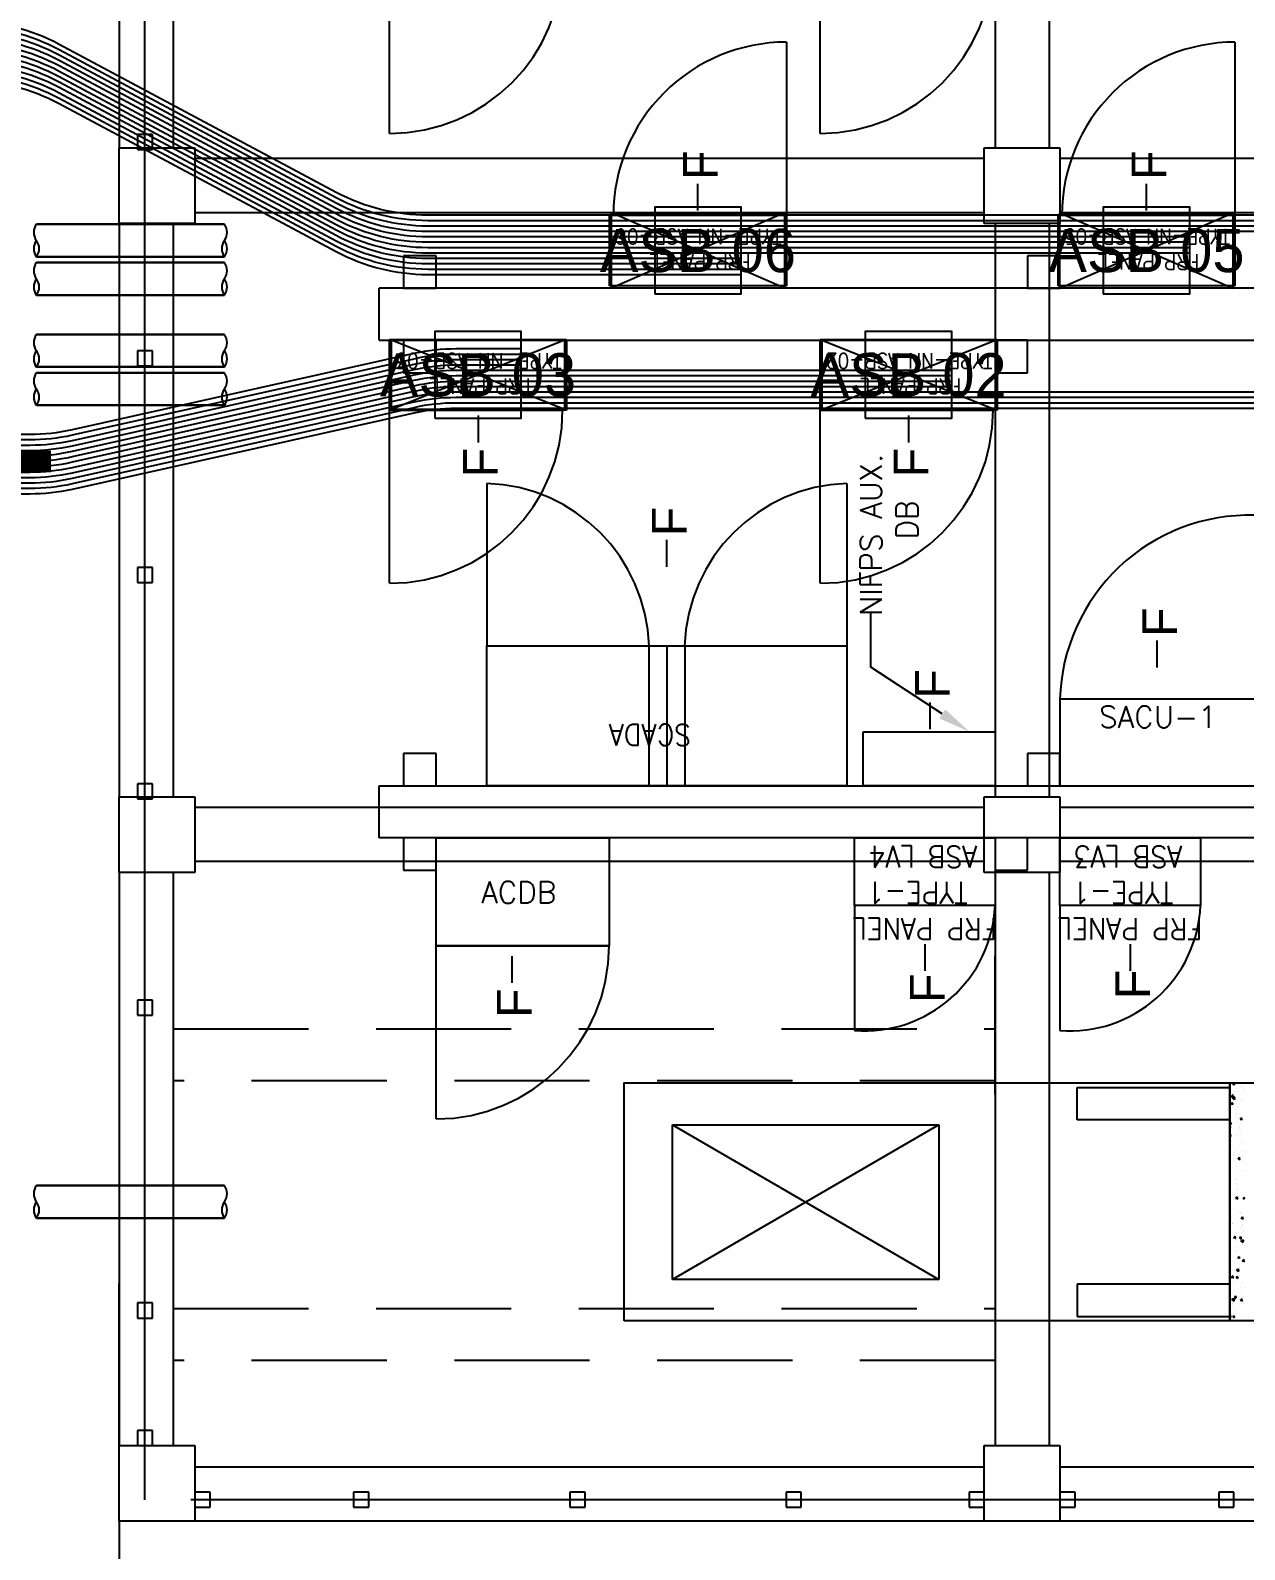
# Model space of a CAD drawing. Header units: metres. Extents: x 529292 to 530070, y 2675479 to 2675799.
# Drawn here: x 529766.67 to 529772.29, y 2675558.12 to 2675565.15 of the extents above; entities that cross this region are included whole.
import ezdxf
from ezdxf.enums import TextEntityAlignment as Align

# ---------------------------------------------------------------- set-up
doc = ezdxf.new("R2010")
doc.units = ezdxf.units.M
for name, pattern in [('DASHED', [0.75, 0.5, -0.25]), ('DASHED2', [0.375, 0.25, -0.125]), ('HIDDEN', [0.375, 0.25, -0.125]), ('PHANTOM', [63.5, 31.75, -6.35, 6.35, -6.35, 6.35, -6.35])]:
    doc.linetypes.add(name, pattern=pattern)
for name, color, linetype in [('1', 5, 'Continuous'), ('Excavation', 7, 'Continuous'), ('IDT', 7, 'Continuous'), ('LT Cable(AG) INV to LT Panel BL-09', 2, 'Continuous')]:
    doc.layers.add(name, color=color, linetype=linetype)
doc.styles.add('Arial', font='arial.ttf')
doc.styles.add('RomanS', font='romans.shx')
doc.styles.get("Standard").update_dxf_attribs({"font": 'Adani Regular.ttf'})
doc.linetypes.add('FOUNDATION LAYOUT$0$FENCELINE1', pattern='A,6.35,-2.54,[133,ltypeshp.shx,S=2.54,R=0,X=-2.54,Y=0],-2.54,25.4', length=36.83)

# ---------------------------------------------------------------- blocks, each defined once
blk = doc.blocks.new('ASB')
at = {"layer": '1', "color": 5}
blk.add_lwpolyline([(-0.2, -0.2), (0.2, -0.2), (0.2, 0.2), (-0.2, 0.2)], close=True, dxfattribs=at)
at = {"layer": '1', "color": 7}
blk.add_attdef('ID', text='', height=0.2, dxfattribs=at).set_placement((0, 0), align=Align.MIDDLE_CENTER)
blk = doc.blocks.new('IDT')
at = {"layer": 'IDT', "color": 8}
for p, q in [((25.902, 18.4101), (29.552, 18.4101)), ((29.552, 18.0601), (29.552, 18.4101)), ((29.552, 18.4101), (29.902, 18.4101)), ((29.902, 18.4101), (29.902, 18.0601)), ((29.902, 18.4101), (33.552, 18.4101)), ((33.552, 18.0601), (33.552, 18.4101)), ((33.552, 18.4101), (33.902, 18.4101)), ((33.902, 18.4101), (33.902, 18.0601)), ((28.7481, 18.3453), (28.7481, 18.2753)), ((28.8181, 18.3453), (28.7481, 18.3453)), ((28.8181, 18.2753), (28.8181, 18.3453)), ((29.4822, 18.3453), (29.4822, 18.2753)), ((29.5522, 18.3453), (29.4822, 18.3453)), ((29.5522, 18.2753), (29.5522, 18.3453)), ((29.902, 18.3453), (29.902, 18.2753)), ((29.972, 18.3453), (29.902, 18.3453)), ((29.972, 18.2753), (29.972, 18.3453)), ((30.7481, 18.3453), (30.7481, 18.2753)), ((30.8181, 18.3453), (30.7481, 18.3453)), ((30.8181, 18.2753), (30.8181, 18.3453)), ((31.7481, 18.3453), (31.7481, 18.2753)), ((31.8181, 18.3453), (31.7481, 18.3453)), ((31.8181, 18.2753), (31.8181, 18.3453)), ((32.7481, 18.3453), (32.7481, 18.2753)), ((32.8181, 18.3453), (32.7481, 18.3453)), ((32.8181, 18.2753), (32.8181, 18.3453)), ((33.482, 18.3453), (33.482, 18.2753)), ((33.552, 18.3453), (33.482, 18.3453)), ((33.552, 18.2753), (33.552, 18.3453)), ((28.7481, 18.2753), (28.8181, 18.2753)), ((29.4822, 18.2753), (29.5522, 18.2753)), ((29.902, 18.2753), (29.972, 18.2753)), ((30.7481, 18.2753), (30.8181, 18.2753)), ((31.7481, 18.2753), (31.8181, 18.2753)), ((32.7481, 18.2753), (32.8181, 18.2753)), ((33.482, 18.2753), (33.552, 18.2753)), ((25.902, 18.1601), (29.552, 18.1601)), ((29.902, 18.1601), (33.552, 18.1601)), ((29.902, 18.0601), (29.552, 18.0601)), ((29.602, 15.4101), (29.602, 18.0601)), ((29.852, 15.4101), (29.852, 18.0601)), ((33.902, 18.0601), (33.552, 18.0601)), ((33.652, 15.4101), (33.652, 18.0601)), ((33.7481, 18.0601), (33.7481, 17.9901)), ((33.8181, 18.0601), (33.7481, 18.0601)), ((33.8181, 17.9901), (33.8181, 18.0601)), ((33.902, 15.4101), (33.902, 18.0601)), ((33.7481, 17.9901), (33.8181, 17.9901)), ((27.267, 17.4829), (28.767, 17.4829)), ((28.767, 17.4829), (28.767, 16.3829)), ((33.7481, 17.4703), (33.7481, 17.4003)), ((33.8181, 17.4703), (33.7481, 17.4703)), ((33.8181, 17.4003), (33.8181, 17.4703)), ((33.7481, 17.4003), (33.8181, 17.4003)), ((30.1117, 16.5771), (30.1117, 17.2916)), ((30.1117, 17.2916), (31.3439, 17.2916)), ((31.3439, 16.5771), (30.1117, 17.2916)), ((30.1117, 16.5771), (31.3439, 17.2916)), ((31.3439, 17.2916), (31.3439, 16.5771)), ((31.3439, 16.5771), (30.1117, 16.5771)), ((28.767, 16.3829), (27.267, 16.3829)), ((29.852, 16.4349), (29.852, 15.7954)), ((33.652, 16.1329), (33.652, 16.1329)), ((33.7481, 16.0703), (33.7481, 16.0003)), ((33.8181, 16.0703), (33.7481, 16.0703)), ((33.8181, 16.0003), (33.8181, 16.0703)), ((33.7481, 16.0003), (33.8181, 16.0003)), ((29.552, 15.0601), (29.552, 15.4101)), ((29.552, 15.4101), (29.902, 15.4101)), ((29.702, 15.3997), (29.702, 15.2497)), ((29.852, 15.3997), (29.702, 15.3997)), ((29.852, 15.2497), (29.852, 15.3997)), ((29.902, 15.4101), (29.902, 15.0601)), ((32.4369, 15.3997), (32.4369, 15.2497)), ((32.5869, 15.3997), (32.4369, 15.3997)), ((32.5869, 15.2497), (32.5869, 15.3997)), ((33.552, 15.0601), (33.552, 15.4101)), ((33.552, 15.4101), (33.902, 15.4101)), ((33.902, 15.4101), (33.902, 15.0601)), ((25.902, 15.3601), (29.552, 15.3601)), ((29.902, 15.3601), (33.552, 15.3601)), ((26.802, 15.2497), (32.6992, 15.2497)), ((29.702, 15.2497), (29.852, 15.2497)), ((32.4369, 15.2497), (32.5869, 15.2497)), ((32.6992, 15.2497), (32.6992, 15.0097)), ((25.902, 15.1101), (29.552, 15.1101)), ((29.902, 15.1101), (33.552, 15.1101)), ((29.902, 15.0601), (29.552, 15.0601)), ((29.602, 12.4101), (29.602, 15.0601)), ((29.852, 12.4101), (29.852, 15.0601)), ((33.902, 15.0601), (33.552, 15.0601)), ((33.652, 12.4101), (33.652, 15.0601)), ((33.7481, 15.0703), (33.7481, 15.0003)), ((33.8181, 15.0703), (33.7481, 15.0703)), ((33.8181, 15.0003), (33.8181, 15.0703)), ((33.902, 12.4101), (33.902, 15.0601)), ((32.6992, 15.0097), (26.802, 15.0097)), ((29.552, 15.0097), (29.552, 14.8597)), ((29.702, 15.0097), (29.552, 15.0097)), ((29.702, 14.8597), (29.702, 15.0097)), ((31.2873, 14.3618), (31.2873, 15.0097)), ((31.3698, 14.3618), (31.3698, 15.0097)), ((31.4523, 14.3618), (31.4523, 15.0097)), ((32.4369, 15.0097), (32.4369, 14.8597)), ((32.5869, 15.0097), (32.4369, 15.0097)), ((32.5869, 14.8597), (32.5869, 15.0097)), ((33.7481, 15.0003), (33.8181, 15.0003)), ((29.552, 14.8597), (29.702, 14.8597)), ((32.4369, 14.8597), (32.5869, 14.8597)), ((33.7481, 14.0703), (33.7481, 14.0003)), ((33.8181, 14.0703), (33.7481, 14.0703)), ((33.8181, 14.0003), (33.8181, 14.0703)), ((33.7481, 14.0003), (33.8181, 14.0003)), ((29.843, 13.2732), (30.661, 13.2732)), ((29.843, 12.9462), (29.843, 13.2732)), ((29.852, 12.9497), (29.852, 13.2697)), ((29.852, 13.2697), (30.652, 13.2697)), ((30.652, 13.2697), (29.852, 12.9497)), ((30.652, 12.9497), (29.852, 13.2697)), ((30.652, 13.2697), (30.652, 12.9497)), ((30.661, 13.2732), (30.661, 12.9462)), ((31.8339, 13.2732), (32.6519, 13.2732)), ((31.8339, 12.9462), (31.8339, 13.2732)), ((31.8429, 12.9497), (31.8429, 13.2697)), ((31.8429, 13.2697), (32.6429, 13.2697)), ((31.8429, 12.9497), (32.6429, 13.2697)), ((31.8429, 13.2697), (32.6429, 12.9497)), ((32.6429, 13.2697), (32.6429, 12.9497)), ((32.6519, 13.2732), (32.6519, 12.9462)), ((29.702, 13.0997), (29.702, 12.9497)), ((29.852, 13.0997), (29.702, 13.0997)), ((29.852, 12.9497), (29.852, 13.0997)), ((32.4369, 13.0997), (32.4369, 12.9497)), ((32.5869, 13.0997), (32.4369, 13.0997)), ((32.5869, 12.9497), (32.5869, 13.0997)), ((33.7481, 13.0685), (33.7481, 12.9985)), ((33.8181, 13.0685), (33.7481, 13.0685)), ((33.8181, 12.9985), (33.8181, 13.0685)), ((33.7481, 12.9985), (33.8181, 12.9985)), ((32.6992, 12.9497), (26.802, 12.9497)), ((29.702, 12.9497), (29.852, 12.9497)), ((30.661, 12.9462), (29.843, 12.9462)), ((30.652, 12.9497), (29.852, 12.9497)), ((32.6519, 12.9462), (31.8339, 12.9462)), ((32.6429, 12.9497), (31.8429, 12.9497)), ((32.4369, 12.9497), (32.5869, 12.9497)), ((32.6993, 12.9497), (32.6993, 12.7097)), ((26.802, 12.7097), (32.6992, 12.7097)), ((28.743, 12.6984), (29.561, 12.6984)), ((28.743, 12.3714), (28.743, 12.6984)), ((28.752, 12.3601), (28.752, 12.7097)), ((28.752, 12.7097), (29.552, 12.7097)), ((29.552, 12.7097), (28.752, 12.3601)), ((29.552, 12.3601), (28.752, 12.7097)), ((29.552, 12.7097), (29.552, 12.3601)), ((29.552, 12.7097), (29.552, 12.5597)), ((29.702, 12.7097), (29.552, 12.7097)), ((29.561, 12.6984), (29.561, 12.3714)), ((29.702, 12.5597), (29.702, 12.7097)), ((30.817, 12.6984), (31.635, 12.6984)), ((30.817, 12.3714), (30.817, 12.6984)), ((30.826, 12.3601), (30.826, 12.7097)), ((30.826, 12.7097), (31.626, 12.7097)), ((30.826, 12.3601), (31.626, 12.7097)), ((30.826, 12.7097), (31.626, 12.3601)), ((31.626, 12.7097), (31.626, 12.3601)), ((31.635, 12.6984), (31.635, 12.3714)), ((32.4369, 12.7097), (32.4369, 12.5597)), ((32.5869, 12.7097), (32.4369, 12.7097)), ((32.5869, 12.5597), (32.5869, 12.7097)), ((29.552, 12.5597), (29.702, 12.5597)), ((32.4369, 12.5597), (32.5869, 12.5597)), ((29.561, 12.3714), (28.743, 12.3714)), ((29.552, 12.0601), (29.552, 12.4101)), ((29.552, 12.4101), (29.902, 12.4101)), ((29.902, 12.4101), (29.902, 12.0601)), ((31.635, 12.3714), (30.817, 12.3714)), ((33.552, 12.0601), (33.552, 12.4101)), ((33.552, 12.4101), (33.902, 12.4101)), ((33.902, 12.4101), (33.902, 12.0601)), ((25.902, 12.3601), (29.552, 12.3601)), ((29.552, 12.3601), (28.752, 12.3601)), ((29.902, 12.3601), (33.552, 12.3601)), ((31.626, 12.3601), (30.826, 12.3601)), ((25.902, 12.1101), (29.552, 12.1101)), ((29.902, 12.1101), (33.552, 12.1101)), ((29.902, 12.0601), (29.552, 12.0601)), ((29.602, 9.4101), (29.602, 12.0601)), ((29.852, 9.4101), (29.852, 12.0601)), ((33.902, 12.0601), (33.552, 12.0601)), ((33.652, 9.4101), (33.652, 12.0601)), ((33.7481, 12.0685), (33.7481, 11.9985)), ((33.8181, 12.0685), (33.7481, 12.0685)), ((33.8181, 11.9985), (33.8181, 12.0685)), ((33.902, 9.4101), (33.902, 12.0601)), ((33.7481, 11.9985), (33.8181, 11.9985))]:
    blk.add_line(p, q, dxfattribs=at)
at = {"layer": 'IDT', "color": 8, "linetype": 'DASHED2', "ltscale": 5}
for p, q in [((32.802, 18.4101), (33.902, 18.4101)), ((33.902, 18.4101), (33.902, 17.3101))]:
    blk.add_line(p, q, dxfattribs=at)
at = {"layer": 'IDT', "color": 8, "linetype": 'PHANTOM', "ltscale": 0.25}
for p, q in [((25.6331, 18.3103), (33.7831, 18.3103)), ((33.7831, 18.3103), (33.7831, 9.1603))]:
    blk.add_line(p, q, dxfattribs=at)
at = {"layer": 'IDT', "color": 8, "linetype": 'HIDDEN', "ltscale": 2.5}
for p, q in [((29.852, 17.6665), (33.652, 17.6665)), ((33.652, 17.4265), (29.852, 17.4265)), ((29.852, 16.3729), (33.652, 16.3729)), ((33.652, 16.1329), (29.852, 16.1329))]:
    blk.add_line(p, q, dxfattribs=at)
at = {"layer": 'IDT', "color": 8, "linetype": 'Continuous'}
for p, q in [((28.7028, 17.435), (28.7028, 17.435)), ((28.7046, 17.467), (28.7046, 17.467)), ((28.7388, 17.4334), (28.7388, 17.4334)), ((28.7423, 17.4815), (28.7423, 17.4815)), ((28.7461, 17.469), (28.7454, 17.4614)), ((28.7454, 17.4616), (28.7533, 17.463)), ((28.7461, 17.469), (28.7534, 17.4629)), ((28.7465, 17.4497), (28.7465, 17.4497)), ((28.755, 17.4827), (28.755, 17.4827)), ((28.759, 17.4541), (28.759, 17.4541)), ((28.7641, 17.4682), (28.7599, 17.4619)), ((28.7599, 17.4619), (28.767, 17.4595)), ((28.7642, 17.4682), (28.767, 17.4608)), ((28.7017, 17.3992), (28.7017, 17.3992)), ((28.7046, 17.3708), (28.7046, 17.3708)), ((28.713, 17.3924), (28.7088, 17.3861)), ((28.7088, 17.3861), (28.7164, 17.3835)), ((28.7131, 17.3924), (28.7165, 17.3835)), ((28.7133, 17.3548), (28.7133, 17.3548)), ((28.7381, 17.3779), (28.7374, 17.3703)), ((28.7374, 17.3705), (28.7454, 17.3719)), ((28.7381, 17.3779), (28.7454, 17.3718)), ((28.7454, 17.3815), (28.7575, 17.3829)), ((28.7472, 17.3928), (28.7455, 17.3815)), ((28.7469, 17.3692), (28.7469, 17.3692)), ((28.7472, 17.3928), (28.7575, 17.3829)), ((28.7521, 17.4149), (28.7521, 17.4149)), ((28.7528, 17.4016), (28.7528, 17.4016)), ((28.7663, 17.3739), (28.7663, 17.3739)), ((28.6989, 17.3314), (28.6989, 17.3314)), ((28.7087, 17.3112), (28.7087, 17.3112)), ((28.7141, 17.3048), (28.7141, 17.3048)), ((28.7175, 17.323), (28.7175, 17.323)), ((28.7294, 17.2794), (28.7374, 17.2808)), ((28.7301, 17.2868), (28.7295, 17.2792)), ((28.7301, 17.2868), (28.7374, 17.2807)), ((28.7464, 17.2793), (28.7464, 17.2793)), ((28.7492, 17.3471), (28.7492, 17.3471)), ((28.754, 17.2857), (28.7497, 17.2794)), ((28.7497, 17.2794), (28.7574, 17.2768)), ((28.754, 17.2857), (28.7574, 17.2768)), ((28.7564, 17.3032), (28.7564, 17.3032)), ((28.7634, 17.3214), (28.7634, 17.3214)), ((28.7634, 17.3061), (28.7634, 17.3061)), ((28.7028, 17.2099), (28.6986, 17.2036)), ((28.7029, 17.2099), (28.7063, 17.201)), ((28.7214, 17.2371), (28.7214, 17.2371)), ((28.7231, 17.2396), (28.7231, 17.2396)), ((28.7238, 17.2749), (28.7238, 17.2749)), ((28.7244, 17.246), (28.7365, 17.2474)), ((28.7262, 17.2573), (28.7245, 17.246)), ((28.7262, 17.2572), (28.7365, 17.2473)), ((28.7435, 17.2115), (28.7435, 17.2115)), ((28.7606, 17.2383), (28.7606, 17.2383)), ((28.7653, 17.238), (28.7653, 17.238)), ((28.6986, 17.2036), (28.7063, 17.201)), ((28.7222, 17.1957), (28.7215, 17.1881)), ((28.7215, 17.1883), (28.7294, 17.1898)), ((28.7222, 17.1957), (28.7295, 17.1896)), ((28.7312, 17.1754), (28.7312, 17.1754)), ((28.7341, 17.1631), (28.7341, 17.1631)), ((28.7344, 17.1947), (28.7344, 17.1947)), ((28.7386, 17.1629), (28.7386, 17.1629)), ((28.7407, 17.1438), (28.7407, 17.1438)), ((28.7577, 17.1705), (28.7577, 17.1705)), ((28.6984, 17.111), (28.6984, 17.111)), ((28.7052, 17.1217), (28.7034, 17.1104)), ((28.7034, 17.1104), (28.7155, 17.1118)), ((28.7051, 17.1217), (28.7155, 17.1118)), ((28.7054, 17.068), (28.7054, 17.068)), ((28.7062, 17.1326), (28.7062, 17.1326)), ((28.7142, 17.1046), (28.7135, 17.097)), ((28.7135, 17.0972), (28.7215, 17.0987)), ((28.7142, 17.1046), (28.7215, 17.0985)), ((28.7378, 17.076), (28.7378, 17.076)), ((28.7438, 17.1032), (28.7395, 17.0969)), ((28.7395, 17.0969), (28.7472, 17.0943)), ((28.7407, 17.1095), (28.7407, 17.1095)), ((28.7439, 17.1032), (28.7473, 17.0943)), ((28.7449, 17.1148), (28.7449, 17.1148)), ((28.7468, 17.089), (28.7468, 17.089)), ((28.7548, 17.1027), (28.7548, 17.1027)), ((28.7062, 17.0135), (28.7055, 17.006)), ((28.7055, 17.0061), (28.7135, 17.0076)), ((28.7062, 17.0135), (28.7135, 17.0074)), ((28.7074, 17.0458), (28.7074, 17.0458)), ((28.7096, 17.0362), (28.7096, 17.0362)), ((28.7189, 17.0586), (28.7189, 17.0586)), ((28.7349, 17.0082), (28.7349, 17.0082)), ((28.7497, 17.0443), (28.7497, 17.0443)), ((28.752, 17.0349), (28.752, 17.0349)), ((28.7555, 17.0346), (28.7555, 17.0346)), ((28.7595, 17.0149), (28.7595, 17.0149)), ((28.7597, 17.0028), (28.7597, 17.0028)), ((28.7155, 16.9817), (28.7155, 16.9817)), ((28.7159, 16.9881), (28.7159, 16.9881)), ((28.7316, 16.9845), (28.7316, 16.9845)), ((28.7321, 16.9404), (28.7321, 16.9404)), ((28.7491, 16.9671), (28.7491, 16.9671)), ((28.7578, 16.9801), (28.7578, 16.9801)), ((28.766, 16.9547), (28.766, 16.9547)), ((28.6976, 16.915), (28.7055, 16.9165)), ((28.6982, 16.9225), (28.7055, 16.9163)), ((28.6999, 16.8619), (28.6999, 16.8619)), ((28.725, 16.9157), (28.725, 16.9157)), ((28.7265, 16.9079), (28.7265, 16.9079)), ((28.7292, 16.8726), (28.7292, 16.8726)), ((28.7336, 16.9207), (28.7294, 16.9144)), ((28.7294, 16.9144), (28.737, 16.9118)), ((28.7306, 16.8761), (28.7306, 16.8761)), ((28.7337, 16.9207), (28.7371, 16.9118)), ((28.7443, 16.9104), (28.7443, 16.9104)), ((28.7463, 16.8993), (28.7463, 16.8993)), ((28.6998, 16.7879), (28.6998, 16.7879)), ((28.7126, 16.7879), (28.7126, 16.7879)), ((28.7263, 16.8048), (28.7263, 16.8048)), ((28.734, 16.8505), (28.734, 16.8505)), ((28.737, 16.828), (28.737, 16.828)), ((28.7434, 16.8316), (28.7434, 16.8316)), ((28.7571, 16.8364), (28.7571, 16.8364)), ((28.7016, 16.7494), (28.7016, 16.7494)), ((28.7094, 16.7219), (28.7094, 16.7219)), ((28.7235, 16.7382), (28.7192, 16.7318)), ((28.7192, 16.7318), (28.7269, 16.7293)), ((28.7235, 16.7381), (28.7269, 16.7292)), ((28.7235, 16.737), (28.7235, 16.737)), ((28.7405, 16.7638), (28.7405, 16.7638)), ((28.7421, 16.7863), (28.7421, 16.7863)), ((28.7475, 16.7478), (28.7475, 16.7478)), ((28.7516, 16.7204), (28.7516, 16.7204)), ((28.708, 16.7013), (28.708, 16.7013)), ((28.7183, 16.6567), (28.7183, 16.6567)), ((28.7206, 16.6692), (28.7206, 16.6692)), ((28.7253, 16.7138), (28.7253, 16.7138)), ((28.7377, 16.696), (28.7377, 16.696)), ((28.7517, 16.716), (28.7517, 16.716)), ((28.758, 16.6679), (28.758, 16.6679)), ((28.7606, 16.6552), (28.7606, 16.6552)), ((28.7177, 16.6014), (28.7177, 16.6014)), ((28.7185, 16.6211), (28.7185, 16.6211)), ((28.7227, 16.5893), (28.7227, 16.5893)), ((28.7264, 16.5926), (28.7264, 16.5926)), ((28.7348, 16.6282), (28.7348, 16.6282)), ((28.738, 16.6397), (28.738, 16.6397)), ((28.7644, 16.6315), (28.7602, 16.6251)), ((28.7602, 16.6251), (28.767, 16.6228)), ((28.764, 16.5851), (28.767, 16.5855)), ((28.7658, 16.5964), (28.7641, 16.5851)), ((28.7645, 16.6314), (28.767, 16.6248)), ((28.7658, 16.5964), (28.767, 16.5952)), ((28.7133, 16.5556), (28.709, 16.5493)), ((28.709, 16.5493), (28.7167, 16.5468)), ((28.7133, 16.5556), (28.7168, 16.5467)), ((28.7149, 16.5336), (28.7149, 16.5336)), ((28.729, 16.5412), (28.729, 16.5412)), ((28.7319, 16.5604), (28.7319, 16.5604)), ((28.7359, 16.5266), (28.7359, 16.5266)), ((28.7508, 16.5657), (28.7508, 16.5657)), ((28.7619, 16.5757), (28.7612, 16.5681)), ((28.7612, 16.5683), (28.767, 16.5693)), ((28.7619, 16.5757), (28.767, 16.5714)), ((28.7026, 16.4629), (28.7026, 16.4629)), ((28.712, 16.4658), (28.712, 16.4658)), ((28.7291, 16.4926), (28.7291, 16.4926)), ((28.7396, 16.461), (28.7396, 16.461)), ((28.743, 16.4496), (28.7551, 16.451)), ((28.7448, 16.4609), (28.7431, 16.4496)), ((28.7448, 16.4608), (28.7551, 16.4509)), ((28.7449, 16.4614), (28.7449, 16.4614)), ((28.7543, 16.4489), (28.75, 16.4426)), ((28.75, 16.4426), (28.7577, 16.44)), ((28.7532, 16.4772), (28.7612, 16.4786)), ((28.7539, 16.4846), (28.7533, 16.477)), ((28.7539, 16.4846), (28.7612, 16.4785)), ((28.7543, 16.4489), (28.7577, 16.44)), ((28.7635, 16.4916), (28.7635, 16.4916)), ((28.7, 16.4145), (28.7, 16.4145)), ((28.7004, 16.4228), (28.7004, 16.4228)), ((28.7091, 16.398), (28.7091, 16.398)), ((28.7107, 16.3988), (28.7107, 16.3988)), ((28.7262, 16.4248), (28.7262, 16.4248)), ((28.7438, 16.4292), (28.7438, 16.4292)), ((28.746, 16.3935), (28.7453, 16.3859)), ((28.7453, 16.3861), (28.7532, 16.3876)), ((28.746, 16.3935), (28.7533, 16.3874)), ((28.7501, 16.3811), (28.7501, 16.3811)), ((28.753, 16.3973), (28.753, 16.3973))]:
    blk.add_line(p, q, dxfattribs=at)
at = {"layer": 'IDT', "color": 7}
for p, q in [((29.4722, 17.4629), (28.767, 17.4629)), ((28.767, 17.4629), (28.767, 17.3133)), ((29.4722, 17.3133), (29.4722, 17.4629)), ((28.767, 17.3133), (29.4722, 17.3133)), ((28.767, 16.4038), (28.767, 16.5533)), ((28.767, 16.5533), (29.4722, 16.5533)), ((29.4722, 16.5533), (29.4722, 16.4038)), ((29.4722, 16.4038), (28.767, 16.4038)), ((32.0863, 15.8484), (32.0863, 15.9209)), ((29.227, 15.7932), (29.227, 15.8658)), ((30.177, 15.7932), (30.177, 15.8657)), ((32.0863, 15.7973), (32.0863, 15.8484)), ((29.227, 15.7421), (29.227, 15.7932)), ((30.177, 15.7421), (30.177, 15.7932)), ((31.6365, 15.7486), (32.4369, 15.7497)), ((31.6365, 15.2497), (31.6365, 15.7486)), ((32.4369, 15.7497), (32.4369, 15.2497)), ((28.902, 15.5637), (29.552, 15.5637)), ((28.902, 15.2497), (28.902, 15.5637)), ((29.552, 15.5637), (29.552, 15.2497)), ((29.852, 15.5637), (30.502, 15.5637)), ((29.852, 15.2497), (29.852, 15.5637)), ((30.502, 15.5637), (30.502, 15.2497)), ((29.552, 15.2497), (28.902, 15.2497)), ((30.502, 15.2497), (29.852, 15.2497)), ((32.4369, 15.2497), (31.6365, 15.2497)), ((29.552, 15.0097), (28.652, 15.0097)), ((29.552, 14.6097), (29.552, 15.0097)), ((29.852, 15.0097), (30.462, 15.0097)), ((29.852, 14.7597), (29.852, 15.0097)), ((30.462, 15.0097), (30.462, 14.7597)), ((30.5375, 15.0097), (32.202, 15.0097)), ((30.5375, 14.3618), (30.5375, 15.0097)), ((32.202, 15.0097), (32.202, 14.3618)), ((30.462, 14.7597), (29.852, 14.7597)), ((30.1529, 14.748), (30.1529, 14.6969)), ((30.1529, 14.6969), (30.1529, 14.6243)), ((28.652, 14.6097), (29.552, 14.6097)), ((29.102, 14.4621), (29.102, 14.4109)), ((29.102, 14.4109), (29.102, 14.3384)), ((32.202, 14.3618), (30.5375, 14.3618)), ((31.3698, 13.9969), (31.3698, 13.9457)), ((31.3698, 13.9457), (31.3698, 13.8732)), ((30.252, 13.3493), (30.252, 13.4218)), ((32.2429, 13.3493), (32.2429, 13.4218)), ((30.252, 13.2982), (30.252, 13.3493)), ((32.2429, 13.2982), (32.2429, 13.3493)), ((29.843, 13.2732), (30.661, 13.2732)), ((29.843, 12.9462), (29.843, 13.2732)), ((30.661, 13.2732), (30.661, 12.9462)), ((31.8339, 13.2732), (32.6519, 13.2732)), ((31.8339, 12.9462), (31.8339, 13.2732)), ((32.6519, 13.2732), (32.6519, 12.9462)), ((30.661, 12.9462), (29.843, 12.9462)), ((32.6519, 12.9462), (31.8339, 12.9462)), ((28.743, 12.6984), (29.561, 12.6984)), ((28.743, 12.3714), (28.743, 12.6984)), ((29.561, 12.6984), (29.561, 12.3714)), ((30.817, 12.6984), (31.635, 12.6984)), ((30.817, 12.3714), (30.817, 12.6984)), ((31.635, 12.6984), (31.635, 12.3714)), ((29.561, 12.3714), (28.743, 12.3714)), ((31.635, 12.3714), (30.817, 12.3714)), ((29.152, 12.3497), (29.152, 12.2985)), ((29.152, 12.2985), (29.152, 12.226)), ((31.226, 12.3497), (31.226, 12.2985)), ((31.226, 12.2985), (31.226, 12.226))]:
    blk.add_line(p, q, dxfattribs=at)
at = {"layer": 'IDT', "color": 124}
for p, q in [((34.2845, 17.0079), (33.4155, 17.0079)), ((33.4155, 17.0079), (34.2845, 17.0079)), ((33.4155, 16.8579), (34.2845, 16.8579)), ((34.2845, 16.8579), (33.4155, 16.8579)), ((34.2845, 13.2505), (33.4155, 13.2505)), ((33.4155, 13.2505), (34.2845, 13.2505)), ((33.4155, 13.1005), (34.2845, 13.1005)), ((34.2845, 13.1005), (33.4155, 13.1005)), ((34.2845, 13.0734), (33.4155, 13.0734)), ((33.4155, 13.0734), (34.2845, 13.0734)), ((33.4155, 12.9234), (34.2845, 12.9234)), ((34.2845, 12.9234), (33.4155, 12.9234)), ((34.2845, 12.7409), (33.4155, 12.7409)), ((33.4155, 12.7409), (34.2845, 12.7409)), ((33.4155, 12.5909), (34.2845, 12.5909)), ((34.2845, 12.5909), (33.4155, 12.5909)), ((34.2845, 12.5638), (33.4155, 12.5638)), ((33.4155, 12.5638), (34.2845, 12.5638)), ((33.4155, 12.4138), (34.2845, 12.4138)), ((34.2845, 12.4138), (33.4155, 12.4138))]:
    blk.add_line(p, q, dxfattribs=at)
at = {"layer": 'IDT', "color": 8, "linetype": 'DASHED', "ltscale": 5}
for p, q in [((32.4365, 16.5497), (32.4365, 15.7497)), ((29.552, 15.5637), (29.552, 16.1417)), ((30.502, 15.5637), (30.502, 16.1417)), ((32.3927, 15.7497), (31.6365, 15.7497)), ((32.4365, 15.7497), (32.3927, 15.7497)), ((28.652, 14.6097), (29.552, 14.6097)), ((30.5375, 13.6118), (30.5375, 14.3618)), ((32.202, 13.6118), (32.202, 14.3618)), ((30.661, 14.0732), (30.661, 13.2732)), ((32.6519, 14.0732), (32.6519, 13.2732)), ((30.5375, 13.6118), (30.5375, 13.6118)), ((32.202, 13.6118), (32.202, 13.6118)), ((30.6172, 13.2732), (29.861, 13.2732)), ((30.661, 13.2732), (30.6172, 13.2732)), ((32.6081, 13.2732), (31.8519, 13.2732)), ((32.6519, 13.2732), (32.6081, 13.2732)), ((28.743, 11.5714), (28.743, 12.3714)), ((28.743, 12.3714), (28.7869, 12.3714)), ((28.7869, 12.3714), (29.543, 12.3714)), ((30.817, 11.5714), (30.817, 12.3714)), ((30.817, 12.3714), (30.8609, 12.3714)), ((30.8609, 12.3714), (31.617, 12.3714)), ((30.661, 11.9932), (30.661, 11.1932)), ((32.6519, 11.9932), (32.6519, 11.1932))]:
    blk.add_line(p, q, dxfattribs=at)
at = {"layer": 'IDT', "color": 8, "linetype": 'ByBlock', "lineweight": -2, "ltscale": 0.1}
for p, q in [((30.096, 14.6774), (30.426, 14.4611)), ((30.426, 14.4611), (30.426, 14.2072))]:
    blk.add_line(p, q, dxfattribs=at)
at = {"layer": 'IDT', "color": 7, "linetype": 'FOUNDATION LAYOUT$0$FENCELINE1', "ltscale": 0.01}
blk.add_lwpolyline([(33.902, 18.4101), (33.9018, 22.4854), (21.4107, 22.4854)], dxfattribs=at)
at = {"layer": 'IDT', "color": 8}
blk.add_lwpolyline([(31.567, 17.4829), (31.567, 16.3829), (28.767, 16.3829), (28.767, 17.4829)], close=True, dxfattribs=at)
at = {"layer": 'IDT', "color": 124}
for centre, start, end in [((33.4653, 16.9704), 143.02764, 216.97236), ((33.3657, 16.9704), 323.02764, 36.97236), ((34.3344, 16.9704), 143.02764, 216.97236), ((34.2347, 16.9704), 323.02764, 36.97236), ((33.4653, 16.8954), 143.02764, 216.97236), ((34.2347, 16.8954), 323.02764, 36.97236), ((33.4653, 13.213), 143.02764, 216.97236), ((33.3657, 13.213), 323.02764, 36.97236), ((34.3344, 13.213), 143.02764, 216.97236), ((34.2347, 13.213), 323.02764, 36.97236), ((33.4653, 13.138), 143.02764, 216.97236), ((34.2347, 13.138), 323.02764, 36.97236), ((33.4653, 13.0359), 143.02764, 216.97236), ((33.3657, 13.0359), 323.02764, 36.97236), ((34.3344, 13.0359), 143.02764, 216.97236), ((34.2347, 13.0359), 323.02764, 36.97236), ((33.4653, 12.9609), 143.02764, 216.97236), ((34.2347, 12.9609), 323.02764, 36.97236), ((33.4653, 12.7034), 143.02764, 216.97236), ((33.3657, 12.7034), 323.02764, 36.97236), ((34.3344, 12.7034), 143.02764, 216.97236), ((34.2347, 12.7034), 323.02764, 36.97236), ((33.4653, 12.6284), 143.02764, 216.97236), ((34.2347, 12.6284), 323.02764, 36.97236), ((33.4653, 12.5263), 143.02764, 216.97236), ((33.3657, 12.5263), 323.02764, 36.97236), ((34.3344, 12.5263), 143.02764, 216.97236), ((34.2347, 12.5263), 323.02764, 36.97236), ((33.4653, 12.4513), 143.02764, 216.97236), ((34.2347, 12.4513), 323.02764, 36.97236)]:
    blk.add_arc(centre, 0.0624, start, end, dxfattribs=at)
at = {"layer": 'IDT', "color": 8, "linetype": 'DASHED', "ltscale": 5}
for centre, radius, start, end in [((32.4365, 15.7497), 0.8, 90, 180), ((29.5075, 15.5373), 0.606, 85.7856, 177.50336), ((30.4575, 15.5373), 0.606, 85.7856, 177.50336), ((28.6771, 14.6339), 0.8753, 268.36148, 358.41918), ((30.512, 14.3876), 0.7761, 271.87815, 358.10123), ((29.6994, 14.7411), 1.4413, 344.74337, 344.78968), ((32.2275, 14.3876), 0.7761, 181.89877, 268.12185), ((30.661, 13.2732), 0.8, 90, 180), ((32.6519, 13.2732), 0.8, 90, 180), ((28.743, 12.3714), 0.8, 270, 0), ((30.817, 12.3714), 0.8, 270, 0), ((30.661, 11.1932), 0.8, 90, 180), ((32.6519, 11.1932), 0.8, 90, 180)]:
    blk.add_arc(centre, radius, start, end, dxfattribs=at)
at = {"layer": 'IDT', "color": 8, "ltscale": 0.1}
blk.add_solid([(30.0823, 14.6565), (29.9705, 14.7597), (30.1097, 14.6983)], dxfattribs=at)
at = {"layer": 'IDT', "color": 7, "style": 'Arial'}
for p in [(31.9951, 16.0827), (29.1358, 15.9961), (30.0858, 16.0139), (30.0617, 14.6072), (29.0108, 14.3212), (31.2786, 13.856), (30.1608, 13.5836), (32.1517, 13.5836), (29.0608, 12.2089), (31.1348, 12.2089)]:
    blk.add_text('F', height=0.16, rotation=270, dxfattribs=at).set_placement(p)
at = {"layer": 'IDT', "color": 7, "style": 'RomanS', "width": 0.9}
for s, height, p in [('FRP PANEL', 0.1, (28.8934, 15.6209)), ('FRP PANEL', 0.1, (29.8434, 15.6209)), ('TYPE-1', 0.1, (29.0282, 15.4542)), ('TYPE-1', 0.1, (29.9782, 15.4542)), ('ASB LV3', 0.1, (28.9864, 15.2876)), ('ASB LV4', 0.1, (29.9342, 15.2876)), ('SCADA', 0.1, (31.2586, 14.724)), ('FRP PANEL', 0.07, (30.0088, 13.1269)), ('FRP PANEL', 0.07, (31.9997, 13.1269)), ('TYPE-NN ASB-02', 0.07, (29.8647, 13.0102)), ('TYPE-NN ASB-03', 0.07, (31.8556, 13.0102)), ('FRP PANEL', 0.07, (28.9088, 12.5521)), ('FRP PANEL', 0.07, (30.9828, 12.5521)), ('TYPE-NN ASB-05', 0.07, (28.7647, 12.4354)), ('TYPE-NN ASB-06', 0.07, (30.8387, 12.4354))]:
    blk.add_text(s, height=height, dxfattribs=at).set_placement(p)
at = {"layer": 'IDT', "color": 7, "ltscale": 0.1, "style": 'RomanS'}
for s, p in [('ACDB', (32.2286, 15.5521)), ('SACU-1', (29.3715, 14.7409))]:
    blk.add_text(s, height=0.1, rotation=180, dxfattribs=at).set_placement(p)
at = {"layer": 'IDT', "color": 8, "style": 'RomanS'}
for s, p in [('NIFPS AUX.', (30.376, 14.2243)), (' DB', (30.2093, 13.9386))]:
    blk.add_text(s, height=0.1, rotation=270, dxfattribs=at).set_placement(p)

msp = doc.modelspace()

# ---------------------------------------------------------------- linework, layer by layer
at = {"layer": 'Excavation', "color": 3, "const_width": 0.1}
msp.add_lwpolyline([(529766.7667, 2675563.1523), (529761.9873, 2675563.1523), (529761.9873, 2675545.8412)], dxfattribs=at)
at = {"layer": 'LT Cable(AG) INV to LT Panel BL-09', "color": 5}
for points in [[(529773.0883, 2675563.423), (529768.6395, 2675563.423, 0.054929), (529768.4436, 2675563.4014), (529766.8635, 2675563.0489, -0.054929), (529766.6675, 2675563.0273), (529763.0123, 2675563.0273, 0.414214), (529762.1123, 2675562.1273), (529762.1123, 2675545.8898, 0.023693), (529762.1163, 2675545.8046), (529762.2182, 2675544.7321, -0.023693), (529762.2223, 2675544.647), (529762.2223, 2675544.0582), (529811.3563, 2675544.0582, 0.414214), (529812.2563, 2675544.9582), (529812.2563, 2675573.1622, -0.414214), (529813.1563, 2675574.0622), (530002.389, 2675574.0622, 0.414214), (530003.289, 2675574.9622), (530003.289, 2675575.1858)], [(529773.0883, 2675563.398), (529768.6395, 2675563.398, 0.054929), (529768.4436, 2675563.3764), (529766.8635, 2675563.0239, -0.054929), (529766.6675, 2675563.0023), (529763.0373, 2675563.0023, 0.414214), (529762.1373, 2675562.1023), (529762.1373, 2675545.891, 0.023693), (529762.1413, 2675545.8058), (529762.2432, 2675544.7333, -0.023693), (529762.2473, 2675544.6482), (529762.2473, 2675544.0832), (529811.3313, 2675544.0832, 0.414214), (529812.2313, 2675544.9832), (529812.2313, 2675573.1872, -0.414214), (529813.1313, 2675574.0872), (529840.429, 2675574.0872, 0.414214), (529841.329, 2675574.9872), (529841.329, 2675575.1898)], [(529768.9404, 2675563.648), (529768.6395, 2675563.648, 0.054929), (529768.4436, 2675563.6264), (529766.8635, 2675563.2739, -0.054929), (529766.6675, 2675563.2523), (529762.7873, 2675563.2523, 0.414214), (529761.8873, 2675562.3523), (529761.8873, 2675545.8791, 0.023693), (529761.8913, 2675545.7939), (529761.9932, 2675544.7215, -0.023693), (529761.9973, 2675544.6363), (529761.9973, 2675507.4372, -0.414214), (529761.0973, 2675506.5372), (529745.0053, 2675506.5372, 0.414214), (529744.1053, 2675505.6372), (529744.1053, 2675492.4372, -0.414214), (529743.2053, 2675491.5372), (529618.8616, 2675491.5372, -0.414214), (529617.9616, 2675492.4372), (529617.9616, 2675492.6898)], [(529768.9404, 2675563.673), (529768.6395, 2675563.673, 0.054929), (529768.4436, 2675563.6514), (529766.8635, 2675563.2989, -0.054929), (529766.6675, 2675563.2773), (529762.7623, 2675563.2773, 0.414214), (529761.8623, 2675562.3773), (529761.8623, 2675545.8779, 0.023693), (529761.8663, 2675545.7928), (529761.9682, 2675544.7203, -0.023693), (529761.9723, 2675544.6351), (529761.9723, 2675507.4622, -0.414214), (529761.0723, 2675506.5622), (529744.9803, 2675506.5622, 0.414214), (529744.0803, 2675505.6622), (529744.0803, 2675492.4622, -0.414214), (529743.1803, 2675491.5622), (529716.0376, 2675491.5622, -0.414214), (529715.1376, 2675492.4622), (529715.1376, 2675492.6898)], [(529768.9404, 2675563.623), (529768.6395, 2675563.623, 0.054929), (529768.4436, 2675563.6014), (529766.8635, 2675563.2489, -0.054929), (529766.6675, 2675563.2273), (529762.8123, 2675563.2273, 0.414214), (529761.9123, 2675562.3273), (529761.9123, 2675545.8803, 0.023693), (529761.9163, 2675545.7951), (529762.0182, 2675544.7227, -0.023693), (529762.0223, 2675544.6375), (529762.0223, 2675507.2622, 0.414214), (529762.9223, 2675506.3622), (529973.4913, 2675506.3622, -0.414214), (529974.3913, 2675505.4622), (529974.3913, 2675499.7622, 0.414214), (529975.2913, 2675498.8622), (530002.389, 2675498.8622, 0.414214), (530003.289, 2675499.7622), (530003.289, 2675500.1898)], [(529768.9404, 2675563.598), (529768.6395, 2675563.598, 0.054929), (529768.4436, 2675563.5764), (529766.8635, 2675563.2239, -0.054929), (529766.6675, 2675563.2023), (529762.8373, 2675563.2023, 0.414214), (529761.9373, 2675562.3023), (529761.9373, 2675545.8815, 0.023693), (529761.9413, 2675545.7963), (529762.0432, 2675544.7239, -0.023693), (529762.0473, 2675544.6387), (529762.0473, 2675514.7872, 0.414214), (529762.9473, 2675513.8872), (529937.605, 2675513.8872, 0.414214), (529938.505, 2675514.7872), (529938.505, 2675515.1898)], [(529770.9313, 2675563.573), (529768.6395, 2675563.573, 0.054929), (529768.4436, 2675563.5514), (529766.8635, 2675563.1989, -0.054929), (529766.6675, 2675563.1773), (529762.8623, 2675563.1773, 0.414214), (529761.9623, 2675562.2773), (529761.9623, 2675545.8827, 0.023693), (529761.9663, 2675545.7975), (529762.0682, 2675544.725, -0.023693), (529762.0723, 2675544.6399), (529762.0723, 2675514.8122, 0.414214), (529762.9723, 2675513.9122), (529840.429, 2675513.9122, 0.414214), (529841.329, 2675514.8122), (529841.329, 2675515.1898)], [(529770.9313, 2675563.548), (529768.6395, 2675563.548, 0.054929), (529768.4436, 2675563.5264), (529766.8635, 2675563.1739, -0.054929), (529766.6675, 2675563.1523), (529762.8873, 2675563.1523, 0.414214), (529761.9873, 2675562.2523), (529761.9873, 2675545.8838, 0.023693), (529761.9913, 2675545.7987), (529762.0932, 2675544.7262, -0.023693), (529762.0973, 2675544.6411), (529762.0973, 2675522.3372, 0.414214), (529762.9973, 2675521.4372), (530002.389, 2675521.4372, 0.414214), (530003.289, 2675522.3372), (530003.289, 2675522.6858)], [(529770.9313, 2675563.523), (529768.6395, 2675563.523, 0.054929), (529768.4436, 2675563.5014), (529766.8635, 2675563.1489, -0.054929), (529766.6675, 2675563.1273), (529762.9123, 2675563.1273, 0.414214), (529762.0123, 2675562.2273), (529762.0123, 2675545.885, 0.023693), (529762.0163, 2675545.7999), (529762.1182, 2675544.7274, -0.023693), (529762.1223, 2675544.6423), (529762.1223, 2675529.8582, 0.414214), (529763.0223, 2675528.9582), (529775.645, 2675528.9582, 0.414214), (529776.545, 2675529.8582), (529776.545, 2675530.1898)], [(529770.9313, 2675563.498), (529768.6395, 2675563.498, 0.054929), (529768.4436, 2675563.4764), (529766.8635, 2675563.1239, -0.054929), (529766.6675, 2675563.1023), (529762.9373, 2675563.1023, 0.414214), (529762.0373, 2675562.2023), (529762.0373, 2675545.8862, 0.023693), (529762.0413, 2675545.8011), (529762.1432, 2675544.7286, -0.023693), (529762.1473, 2675544.6434), (529762.1473, 2675543.9832), (529840.429, 2675543.9832, 0.414214), (529841.329, 2675544.8832), (529841.329, 2675545.1898)], [(529773.0883, 2675563.473), (529768.6395, 2675563.473, 0.054929), (529768.4436, 2675563.4514), (529766.8635, 2675563.0989, -0.054929), (529766.6675, 2675563.0773), (529762.9623, 2675563.0773, 0.414214), (529762.0623, 2675562.1773), (529762.0623, 2675545.8874, 0.023693), (529762.0663, 2675545.8022), (529762.1682, 2675544.7298, -0.023693), (529762.1723, 2675544.6446), (529762.1723, 2675544.0082), (529811.4063, 2675544.0082, 0.414214), (529812.3063, 2675544.9082), (529812.3063, 2675550.6082, -0.414214), (529813.2063, 2675551.5082), (530002.389, 2675551.5082, 0.414214), (530003.289, 2675552.4082), (530003.289, 2675552.6858)], [(529773.0883, 2675563.448), (529768.6395, 2675563.448, 0.054929), (529768.4436, 2675563.4264), (529766.8635, 2675563.0739, -0.054929), (529766.6675, 2675563.0523), (529762.9873, 2675563.0523, 0.414214), (529762.0873, 2675562.1523), (529762.0873, 2675545.8886, 0.023693), (529762.0913, 2675545.8034), (529762.1932, 2675544.731, -0.023693), (529762.1973, 2675544.6458), (529762.1973, 2675544.0332), (529811.3813, 2675544.0332, 0.414214), (529812.2813, 2675544.9332), (529812.2813, 2675550.6332, -0.414214), (529813.1813, 2675551.5332), (529937.605, 2675551.5332, 0.414214), (529938.505, 2675552.4332), (529938.505, 2675552.6898)]]:
    msp.add_lwpolyline(points, format="xyb", dxfattribs=at)
at = {"layer": 'LT Cable(AG) INV to LT Panel BL-09'}
for points in [[(529773.9723, 2675564.241), (529768.5087, 2675564.241, -0.123257), (529768.0847, 2675564.3471), (529766.8038, 2675565.0312, 0.123257), (529766.3798, 2675565.1374), (529759.9748, 2675565.1374, 0.414214), (529759.0748, 2675564.2374), (529759.0748, 2675545.8787, -0.019511), (529759.072, 2675545.8086), (529758.987, 2675544.7212, 0.019511), (529758.9843, 2675544.651), (529758.9843, 2675543.9997), (529745.1678, 2675543.9997, -0.414214), (529744.2678, 2675544.8997), (529744.2678, 2675565.5997, 0.414214), (529743.3678, 2675566.4997), (529521.6856, 2675566.4997, -0.414214), (529520.7856, 2675567.3997), (529520.7856, 2675567.6898)], [(529773.9723, 2675564.266), (529768.5087, 2675564.266, -0.123257), (529768.0847, 2675564.3721), (529766.8038, 2675565.0562, 0.123257), (529766.3798, 2675565.1624), (529759.9498, 2675565.1624, 0.414214), (529759.0498, 2675564.2624), (529759.0498, 2675545.8797, -0.019511), (529759.047, 2675545.8096), (529758.962, 2675544.7222, 0.019511), (529758.9593, 2675544.652), (529758.9593, 2675544.0247), (529745.1928, 2675544.0247, -0.414214), (529744.2928, 2675544.9247), (529744.2928, 2675565.6247, 0.414214), (529743.3928, 2675566.5247), (529586.4696, 2675566.5247, -0.414214), (529585.5696, 2675567.4247), (529585.5696, 2675567.6898)], [(529773.9723, 2675564.291), (529768.5087, 2675564.291, -0.123257), (529768.0847, 2675564.3971), (529766.8038, 2675565.0812, 0.123257), (529766.3798, 2675565.1874), (529759.9248, 2675565.1874, 0.414214), (529759.0248, 2675564.2874), (529759.0248, 2675545.8807, -0.019511), (529759.022, 2675545.8105), (529758.937, 2675544.7232, 0.019511), (529758.9343, 2675544.653), (529758.9343, 2675544.0497), (529745.2178, 2675544.0497, -0.414214), (529744.3178, 2675544.9497), (529744.3178, 2675565.6497, 0.414214), (529743.4178, 2675566.5497), (529651.2536, 2675566.5497, -0.414214), (529650.3536, 2675567.4497), (529650.3536, 2675567.6898)], [(529772.0313, 2675564.191), (529768.5087, 2675564.191, -0.123257), (529768.0847, 2675564.2971), (529766.8038, 2675564.9812, 0.123257), (529766.3798, 2675565.0874), (529760.0248, 2675565.0874, 0.414214), (529759.1248, 2675564.1874), (529759.1248, 2675545.8768, -0.019511), (529759.122, 2675545.8066), (529759.037, 2675544.7193, 0.019511), (529759.0343, 2675544.6491), (529759.0343, 2675529.8497, -0.414214), (529758.1343, 2675528.9497), (529618.8616, 2675528.9497, -0.414214), (529617.9616, 2675529.8497), (529617.9616, 2675530.1898)], [(529773.9723, 2675564.216), (529768.5087, 2675564.216, -0.123257), (529768.0847, 2675564.3221), (529766.8038, 2675565.0062, 0.123257), (529766.3798, 2675565.1124), (529759.9998, 2675565.1124, 0.414214), (529759.0998, 2675564.2124), (529759.0998, 2675545.8778, -0.019511), (529759.097, 2675545.8076), (529759.012, 2675544.7202, 0.019511), (529759.0093, 2675544.6501), (529759.0093, 2675537.3747, -0.414214), (529758.1093, 2675536.4747), (529716.0376, 2675536.4747, -0.414214), (529715.1376, 2675537.3747), (529715.1376, 2675537.6898)], [(529772.0313, 2675564.141), (529768.5087, 2675564.141, -0.123257), (529768.0847, 2675564.2471), (529766.8038, 2675564.9312, 0.123257), (529766.3798, 2675565.0374), (529760.0748, 2675565.0374, 0.414214), (529759.1748, 2675564.1374), (529759.1748, 2675545.8748, -0.019511), (529759.172, 2675545.8047), (529759.087, 2675544.7173, 0.019511), (529759.0843, 2675544.6471), (529759.0843, 2675529.7997, -0.414214), (529758.1843, 2675528.8997), (529424.5096, 2675528.8997, -0.414214), (529423.6096, 2675529.7997), (529423.6096, 2675530.1898)], [(529772.0313, 2675564.166), (529768.5087, 2675564.166, -0.123257), (529768.0847, 2675564.2721), (529766.8038, 2675564.9562, 0.123257), (529766.3798, 2675565.0624), (529760.0498, 2675565.0624, 0.414214), (529759.1498, 2675564.1624), (529759.1498, 2675545.8758, -0.019511), (529759.147, 2675545.8057), (529759.062, 2675544.7183, 0.019511), (529759.0593, 2675544.6481), (529759.0593, 2675529.8247, -0.414214), (529758.1593, 2675528.9247), (529521.6856, 2675528.9247, -0.414214), (529520.7856, 2675529.8247), (529520.7856, 2675530.1898)], [(529769.9573, 2675564.066), (529768.5087, 2675564.066, -0.123257), (529768.0847, 2675564.1721), (529766.8038, 2675564.8562, 0.123257), (529766.3798, 2675564.9624), (529760.1498, 2675564.9624, 0.414214), (529759.2498, 2675564.0624), (529759.2498, 2675545.8719, -0.019511), (529759.247, 2675545.8017), (529759.162, 2675544.7144, 0.019511), (529759.1593, 2675544.6442), (529759.1593, 2675514.7247, -0.414214), (529758.2593, 2675513.8247), (529727.5949, 2675513.8247, 0.414214), (529726.6949, 2675512.9247), (529726.6949, 2675499.7247, -0.414214), (529725.7949, 2675498.8247), (529489.2936, 2675498.8247, -0.414214), (529488.3936, 2675499.7247), (529488.3936, 2675500.1898)], [(529769.9573, 2675564.091), (529768.5087, 2675564.091, -0.123257), (529768.0847, 2675564.1971), (529766.8038, 2675564.8812, 0.123257), (529766.3798, 2675564.9874), (529760.1248, 2675564.9874, 0.414214), (529759.2248, 2675564.0874), (529759.2248, 2675545.8729, -0.019511), (529759.222, 2675545.8027), (529759.137, 2675544.7154, 0.019511), (529759.1343, 2675544.6452), (529759.1343, 2675514.7497, -0.414214), (529758.2343, 2675513.8497), (529727.5699, 2675513.8497, 0.414214), (529726.6699, 2675512.9497), (529726.6699, 2675499.7497, -0.414214), (529725.7699, 2675498.8497), (529554.0776, 2675498.8497, -0.414214), (529553.1776, 2675499.7497), (529553.1776, 2675500.1898)], [(529772.0313, 2675564.116), (529768.5087, 2675564.116, -0.123257), (529768.0847, 2675564.2221), (529766.8038, 2675564.9062, 0.123257), (529766.3798, 2675565.0124), (529760.0998, 2675565.0124, 0.414214), (529759.1998, 2675564.1124), (529759.1998, 2675545.8739, -0.019511), (529759.197, 2675545.8037), (529759.112, 2675544.7163, 0.019511), (529759.1093, 2675544.6462), (529759.1093, 2675514.7747, -0.414214), (529758.2093, 2675513.8747), (529716.0376, 2675513.8747, -0.414214), (529715.1376, 2675514.7747), (529715.1376, 2675515.1898)], [(529769.9573, 2675564.016), (529768.5087, 2675564.016, -0.123257), (529768.0847, 2675564.1221), (529766.8038, 2675564.8062, 0.123257), (529766.3798, 2675564.9124), (529760.1998, 2675564.9124, 0.414214), (529759.2998, 2675564.0124), (529759.2998, 2675545.87, -0.019511), (529759.297, 2675545.7998), (529759.212, 2675544.7124, 0.019511), (529759.2093, 2675544.6423), (529759.2093, 2675514.6747, -0.414214), (529758.3093, 2675513.7747), (529727.6449, 2675513.7747, 0.414214), (529726.7449, 2675512.8747), (529726.7449, 2675499.6747, -0.414214), (529725.8449, 2675498.7747), (529359.7256, 2675498.7747, -0.414214), (529358.8256, 2675499.6747), (529358.8256, 2675500.1898)], [(529769.9573, 2675564.041), (529768.5087, 2675564.041, -0.123257), (529768.0847, 2675564.1471), (529766.8038, 2675564.8312, 0.123257), (529766.3798, 2675564.9374), (529760.1748, 2675564.9374, 0.414214), (529759.2748, 2675564.0374), (529759.2748, 2675545.8709, -0.019511), (529759.272, 2675545.8008), (529759.187, 2675544.7134, 0.019511), (529759.1843, 2675544.6432), (529759.1843, 2675514.6997, -0.414214), (529758.2843, 2675513.7997), (529727.6199, 2675513.7997, 0.414214), (529726.7199, 2675512.8997), (529726.7199, 2675499.6997, -0.414214), (529725.8199, 2675498.7997), (529424.5096, 2675498.7997, -0.414214), (529423.6096, 2675499.6997), (529423.6096, 2675500.1898)]]:
    msp.add_lwpolyline(points, format="xyb", dxfattribs=at)

# ---------------------------------------------------------------- block references
at = {"layer": '1'}
for p, values in [((529769.7573, 2675564.1281), {'ID': 'ASB 06'}), ((529771.8313, 2675564.1281), {'ID': 'ASB 05'}), ((529768.7404, 2675563.5533), {'ID': 'ASB 03'}), ((529770.7313, 2675563.5533), {'ID': 'ASB 02'})]:
    msp.add_blockref('ASB', p, dxfattribs=at).add_auto_attribs(values)
at = {"layer": 'IDT', "color": 8, "rotation": 180}
msp.add_blockref('IDT', (529800.9833, 2675576.663), dxfattribs=at)

doc.saveas('drawing.dxf')
